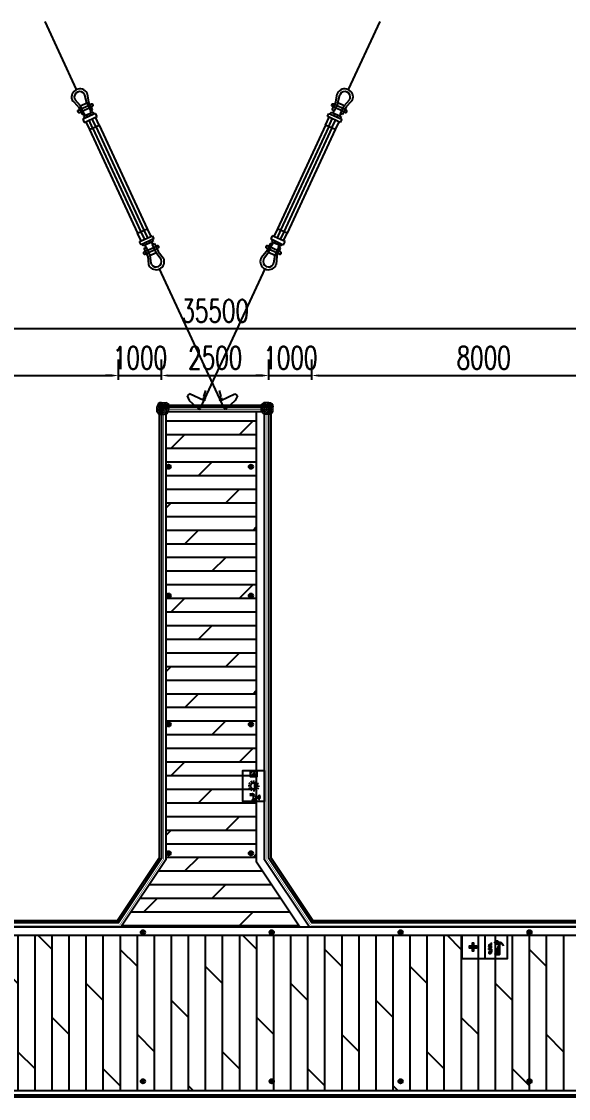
# Model space of a CAD drawing. Extents: x -18540 to 926017, y -610001 to -56924.
# Drawn here: x 59793 to 72523, y -229715 to -204642 of the extents above; entities that cross this region are included whole.
import ezdxf

# ---------------------------------------------------------------- set-up
doc = ezdxf.new("R2010")
doc.units = 0
doc.header["$LTSCALE"] = 10
doc.header["$MEASUREMENT"] = 0
doc.linetypes.add('CENTER', pattern=[2, 1.25, -0.25, 0.25, -0.25])
for name, color, linetype in [('AECOM-园建', 2, 'Continuous'), ('W-_ANTICOLLISION防撞措施', 6, 'Continuous'), ('W-ALUMINUM_FRAME铝架', 30, 'Continuous'), ('W-FLOAT_BOWL浮筒', 253, 'Continuous'), ('W-PLASTIC_RAILINGS塑木栏杆', 6, 'Continuous'), ('W-STEEL_FRAME钢架', 3, 'Continuous'), ('W-WOOD_FLOOR木地板', 30, 'Continuous')]:
    doc.layers.add(name, color=color, linetype=linetype)
doc.layers.add('护舷', color=40, linetype='Continuous', lineweight=15)
doc.layers.add('护角', color=8, linetype='Continuous', lineweight=9)
doc.styles.add('STANDARD_T3', font='simplex.shx', dxfattribs={"width": 0.7, "bigfont": 'gbcbig.shx'})
doc.dimstyles.new('W&&150', dxfattribs={"dimtxt": 525, "dimasz": 150, "dimexe": 375, "dimexo": 450, "dimgap": 150, "dimtad": 1, "dimdec": 0, "dimzin": 0, "dimdsep": 46, "dimtxsty": 'STANDARD_T3', "dimcen": 0.09, "dimclrd": 1, "dimclre": 1, "dimclrt": 7, "dimazin": 2, "dimtfac": 1, "dimtdec": 0, "dimtix": 1, "dimtmove": 2, "dimatfit": 3, "dimfxl": 100, "dimtolj": 1, "dimtzin": 0, "dimarcsym": 0})

# ---------------------------------------------------------------- blocks, each defined once
blk = doc.blocks.new('*D1102')
at = {"layer": 'Defpoints', "color": 0, "transparency": 16777216}
for p in [(46550, -229628), (82050, -229628), (82050, -231420)]:
    blk.add_point(p, dxfattribs=at)
at = {"layer": 'W-FLOAT_BOWL浮筒', "color": 1, "lineweight": -2, "transparency": 16777216}
for p, q in [((46550, -231320), (46550, -231795)), ((46700, -231420), (81900, -231420)), ((82050, -231320), (82050, -231795))]:
    blk.add_line(p, q, dxfattribs=at)
at = {"layer": 'W-FLOAT_BOWL浮筒', "color": 1, "transparency": 16777216}
for points in [[(46700, -231395), (46700, -231445), (46550, -231420)], [(81900, -231395), (81900, -231445), (82050, -231420)]]:
    blk.add_solid(points, dxfattribs=at)
at = {"layer": 'W-FLOAT_BOWL浮筒', "color": 7, "transparency": 16777216, "insert": (64300, -231008), "char_height": 525, "attachment_point": 5, "style": 'STANDARD_T3'}
blk.add_mtext('\\A1;35500', dxfattribs=at)
blk = doc.blocks.new('*D1094')
at = {"layer": 'Defpoints', "color": 0, "transparency": 16777216}
for p in [(62050, -212884), (54050, -213929), (62050, -225628)]:
    blk.add_point(p, dxfattribs=at)
at = {"layer": 'W-FLOAT_BOWL浮筒', "color": 1, "lineweight": -2, "transparency": 16777216}
for p, q in [((54050, -212984), (54050, -212509)), ((62050, -212984), (62050, -212509)), ((54200, -212884), (61900, -212884))]:
    blk.add_line(p, q, dxfattribs=at)
at = {"layer": 'W-FLOAT_BOWL浮筒', "color": 1, "transparency": 16777216}
for points in [[(54200, -212859), (54200, -212909), (54050, -212884)], [(61900, -212859), (61900, -212909), (62050, -212884)]]:
    blk.add_solid(points, dxfattribs=at)
at = {"layer": 'W-FLOAT_BOWL浮筒', "color": 7, "transparency": 16777216, "insert": (58050, -212472), "char_height": 525, "attachment_point": 5, "style": 'STANDARD_T3'}
blk.add_mtext('\\A1;8000', dxfattribs=at)
blk = doc.blocks.new('*D1103')
at = {"layer": 'Defpoints', "color": 0, "transparency": 16777216}
for p in [(65550, -212884), (63050, -213628), (65550, -213628)]:
    blk.add_point(p, dxfattribs=at)
at = {"layer": 'W-FLOAT_BOWL浮筒', "color": 1, "lineweight": -2, "transparency": 16777216}
for p, q in [((63050, -212984), (63050, -212509)), ((65550, -212984), (65550, -212509)), ((63200, -212884), (65400, -212884))]:
    blk.add_line(p, q, dxfattribs=at)
at = {"layer": 'W-FLOAT_BOWL浮筒', "color": 1, "transparency": 16777216}
for points in [[(63200, -212859), (63200, -212909), (63050, -212884)], [(65400, -212859), (65400, -212909), (65550, -212884)]]:
    blk.add_solid(points, dxfattribs=at)
at = {"layer": 'W-FLOAT_BOWL浮筒', "color": 7, "transparency": 16777216, "insert": (64300, -212472), "char_height": 525, "attachment_point": 5, "style": 'STANDARD_T3'}
blk.add_mtext('\\A1;2500', dxfattribs=at)
blk = doc.blocks.new('A$C6f7a73f6')
blk.add_hatch(color=3).paths.add_polyline_path([(485, 384), (635, 384, 1)])
at = {"color": 5}
for p, q in [((228, 434), (240, 434)), ((228, 408), (240, 408)), ((228, 363), (240, 363)), ((228, 337), (240, 337)), ((293, 399), (305, 399)), ((293, 372), (305, 372))]:
    blk.add_line(p, q, dxfattribs=at)
at = {"color": 0, "linetype": 'ByBlock'}
blk.add_lwpolyline([(200, 634), (920, 634), (920, 134), (200, 134)], close=True, dxfattribs=at)
at = {"color": 6}
for points in [[(561, 480), (560, 516)], [(466, 384), (430, 386)], [(477, 338), (446, 320)], [(478, 432), (450, 450)], [(512, 466), (494, 496)], [(514, 304), (496, 272)], [(559, 288), (560, 256)], [(606, 468), (624, 496)], [(608, 302), (626, 272)], [(642, 336), (674, 318)], [(643, 430), (674, 448)], [(654, 384), (690, 386)]]:
    blk.add_lwpolyline(points, dxfattribs=at)
at = {"color": 7, "true_color": 0xffffff}
for points in [[(778, 503), (777, 511), (817, 525)], [(778, 503), (871, 504), (875, 512), (834, 522)], [(817, 529), (814, 505)], [(839, 502), (833, 530), (817, 529)], [(835, 502), (836, 486)], [(779, 406), (755, 384), (744, 359), (741, 347)], [(777, 349), (741, 347)], [(741, 335), (741, 339), (741, 347)], [(742, 319), (742, 323), (742, 331)], [(743, 302), (743, 307), (742, 315)], [(744, 290), (743, 294), (747, 299)], [(744, 290), (743, 298)], [(746, 335), (745, 339), (745, 347)], [(746, 319), (746, 323), (746, 331)], [(747, 303), (747, 307), (747, 315)], [(748, 290), (749, 347)], [(750, 335), (749, 339), (749, 347)], [(750, 319), (750, 323), (750, 331)], [(751, 303), (751, 307), (751, 315)], [(752, 291), (751, 299)], [(752, 291), (752, 295), (755, 299)], [(754, 335), (753, 339), (753, 348)], [(754, 319), (754, 323), (754, 331)], [(755, 303), (755, 307), (755, 315)], [(756, 291), (757, 348)], [(758, 340), (757, 344), (757, 348)], [(759, 319), (758, 323), (758, 336)], [(759, 303), (759, 307), (759, 315)], [(760, 291), (760, 299)], [(760, 291), (760, 299)], [(762, 340), (761, 344), (761, 348)], [(762, 324), (762, 328), (762, 336)], [(763, 303), (763, 308), (763, 320)], [(764, 291), (765, 348)], [(766, 340), (765, 344), (765, 348)], [(766, 324), (766, 328), (766, 336)], [(767, 308), (767, 312), (767, 320)], [(768, 291), (768, 296), (767, 304)], [(768, 291), (768, 296), (768, 300), (771, 304)], [(770, 340), (769, 344), (769, 348)], [(770, 324), (770, 328), (770, 336)], [(771, 308), (771, 312), (771, 320)], [(772, 292), (773, 349)], [(774, 340), (774, 345), (773, 349)], [(775, 324), (774, 328), (774, 336)], [(775, 308), (775, 312), (775, 320)], [(776, 292), (776, 296), (776, 304)], [(792, 374), (780, 369), (777, 357)], [(777, 357), (777, 349)], [(779, 406), (794, 419), (797, 435)], [(792, 374), (825, 367), (861, 373)], [(846, 441), (805, 439), (797, 435)], [(797, 435), (854, 438)], [(798, 431), (854, 434)], [(817, 440), (817, 456), (805, 456)], [(805, 439), (805, 456)], [(812, 468), (809, 456)], [(809, 456), (841, 457)], [(815, 489), (811, 484), (812, 476)], [(812, 476), (840, 478)], [(812, 468), (840, 470), (841, 457)], [(815, 489), (836, 486), (840, 482)], [(816, 468), (816, 477)], [(837, 453), (817, 456)], [(819, 501), (819, 489)], [(819, 489), (820, 477)], [(832, 485), (832, 477)], [(836, 469), (836, 478)], [(845, 454), (841, 457), (837, 453)], [(837, 453), (838, 441)], [(840, 478), (840, 482)], [(846, 441), (845, 454)], [(846, 441), (854, 438)], [(855, 418), (854, 438)], [(855, 418), (860, 406), (872, 402)], [(878, 358), (874, 370), (861, 373)], [(872, 402), (880, 403)], [(892, 411), (891, 358), (878, 358)], [(881, 394), (882, 374), (878, 358)], [(880, 411), (881, 394)], [(892, 411), (880, 411)], [(881, 394), (893, 395)], [(882, 374), (894, 375)], [(890, 366), (915, 364)], [(892, 403), (913, 404)], [(896, 403), (898, 367)], [(897, 399), (917, 400)], [(898, 371), (918, 368)], [(913, 404), (915, 364)], [(917, 400), (918, 368)]]:
    blk.add_lwpolyline(points, dxfattribs=at)
blk.add_lwpolyline([(200, 459), (350, 459), (350, 309), (200, 309)], close=True)
at = {"color": 5}
for centre, radius in [((311, 385), 31), ((325, 385), 6)]:
    blk.add_circle(centre, radius, dxfattribs=at)
at = {"color": 6}
blk.add_circle((560, 384), 75, dxfattribs=at)
at = {"color": 5}
for centre, start, end in [((234, 434), 0, 180), ((234, 408), 180, 0), ((234, 363), 0, 180), ((234, 337), 180, 0), ((299, 399), 0, 180), ((299, 372), 180, 0)]:
    blk.add_arc(centre, 6, start, end, dxfattribs=at)
blk = doc.blocks.new('A$C9549bc64')
h = blk.add_hatch(color=256)
h.dxf.hatch_style = 1
h.paths.add_polyline_path([(184, 336), (184, 86), (284, 86)])
h = blk.add_hatch(color=256)
h.dxf.hatch_style = 1
edge = h.paths.add_edge_path()
edge.add_arc((480, 392), 108, 196.2965, 205.0439)
edge.add_arc((468, 386), 94.8, 205.0439, 214.3785)
edge.add_arc((433, 362), 52.4, 214.3785, 254.5692)
edge.add_arc((412, 285), 27.9, 18.3701, 74.5692, ccw=False)
edge.add_arc((409, 284), 30.5, -13.9571, 18.3701, ccw=False)
edge.add_arc((424, 281), 15.7, 300.4508, 346.0429, ccw=False)
edge.add_arc((420, 286), 22.4, 267.3708, 300.4508, ccw=False)
edge.add_arc((421, 296), 32, 239.8196, 267.3708, ccw=False)
edge.add_arc((436, 323), 62.7, 222.4174, 239.8196, ccw=False)
edge.add_arc((440, 326), 67.5, 205.6516, 222.4174, ccw=False)
edge.add_arc((464, 337), 94.3, 195.8057, 205.6516, ccw=False)
edge.add_arc((487, 344), 119, 187.03, 195.8057, ccw=False)
edge.add_arc((411, 335), 41.8, 167.9085, 187.03, ccw=False)
edge.add_arc((450, 326), 81.4, 154.2372, 167.9085, ccw=False)
edge = h.paths.add_edge_path()
edge.add_arc((485, 328), 120, 200.7545, 208.5371)
edge.add_arc((430, 299), 57.4, 208.5371, 219.7756)
edge.add_arc((534, 385), 192, 219.7756, 225.0173)
edge.add_arc((472, 323), 105, 225.0173, 232.1063)
edge.add_arc((422, 259), 23.7, 232.1063, 271.1094)
edge.add_arc((423, 219), 16.8, 44.3519, 91.1094, ccw=False)
edge.add_arc((421, 217), 19.2, 22.6325, 44.3519, ccw=False)
edge.add_arc((425, 218), 15.1, -1.9435, 22.6325, ccw=False)
edge.add_arc((430, 218), 10.2, 330.8057, 358.0565, ccw=False)
edge.add_arc((417, 225), 24.9, 313.4434, 330.8057, ccw=False)
edge.add_arc((422, 221), 18.4, 267.3708, 313.4434, ccw=False)
edge.add_arc((422, 238), 35.4, 234.5633, 267.3708, ccw=False)
edge.add_arc((423, 238), 35.7, 222.2933, 234.5633, ccw=False)
edge.add_arc((504, 312), 146, 216.228, 222.2933, ccw=False)
edge.add_arc((446, 269), 73.8, 192.6367, 216.228, ccw=False)
edge.add_arc((459, 272), 86.8, 170.9128, 192.6367, ccw=False)
edge = h.paths.add_edge_path()
edge.add_arc((486, 244), 121, 196.1194, 209.7614)
edge.add_arc((481, 242), 116, 209.7614, 223.6848)
edge.add_arc((436, 198), 53.4, 223.6848, 259.6161)
edge.add_arc((424, 132), 14.3, 6.3261, 79.6161, ccw=False)
edge.add_arc((420, 131), 18.6, -17.8938, 6.3261, ccw=False)
edge.add_arc((421, 131), 17.6, 317.1511, 342.1062, ccw=False)
edge.add_arc((418, 133), 20.8, 291.8893, 317.1511, ccw=False)
edge.add_arc((411, 151), 40.2, 273.7787, 291.8893, ccw=False)
edge.add_arc((411, 151), 40, 248.9125, 273.7787, ccw=False)
edge.add_arc((412, 153), 42.5, 224.8175, 248.9125, ccw=False)
edge.add_arc((407, 148), 35.5, 208.2935, 224.8175, ccw=False)
edge.add_arc((515, 206), 158, 200.4817, 208.2935, ccw=False)
edge.add_arc((433, 176), 70.6, 177.3708, 200.4817, ccw=False)
edge.add_arc((454, 175), 91.3, 157.0783, 177.3708, ccw=False)
h = blk.add_hatch(color=1)
h.dxf.hatch_style = 1
h.paths.add_polyline_path([(780, 285), (780, 355), (820, 355), (820, 285), (890, 285), (890, 245), (820, 245), (820, 175), (780, 175), (780, 245), (710, 245), (710, 285)])
for p, q in [((0, 530), (1061, 530)), ((530, 530), (530, 0))]:
    blk.add_line(p, q)
for points in [[(0, 530), (1063, 530), (1063, 0), (0, 0)], [(184, 336), (284, 336), (284, 86), (184, 86)], [(217, 401), (252, 401), (252, 336), (217, 336)]]:
    blk.add_lwpolyline(points, close=True)
for points in [[(217, 380), (171, 380), (171, 360), (217, 360)], [(184, 336), (184, 86), (284, 86), (184, 336)], [(252, 360), (291, 360), (291, 380), (252, 380)], [(369, 210), (369, 210)]]:
    blk.add_lwpolyline(points)
for points in [[(376, 362, 0.038186), (382, 346, 0.040752), (390, 333, 0.177185), (419, 312, -0.250251), (438, 294, -0.141997), (439, 277, -0.201599), (432, 267, -0.14535), (419, 264, -0.120797), (405, 268, -0.076078), (390, 280, -0.073285), (379, 297, -0.042987), (373, 312, -0.03831), (370, 329, -0.083628), (370, 343, -0.059723), (376, 362)], [(373, 286, 0.033971), (380, 271, 0.049077), (386, 262, 0.022875), (398, 249, 0.030941), (408, 240, 0.171845), (423, 235, -0.206897), (435, 230, -0.095053), (439, 224, -0.107646), (440, 218, -0.119467), (439, 213, -0.075903), (434, 207, -0.203782), (421, 202, -0.144135), (402, 209, -0.05359), (396, 214, -0.026471), (386, 226, -0.103302), (374, 253, -0.095073), (373, 286)]]:
    blk.add_lwpolyline(points, format="xyb", close=True)
at = {"color": 1}
blk.add_lwpolyline([(780, 285), (780, 355), (820, 355), (820, 285), (890, 285), (890, 245), (820, 245), (820, 175), (780, 175), (780, 245), (710, 245), (710, 285)], close=True, dxfattribs=at)
blk.add_lwpolyline([(369, 210, 0.059595), (381, 184, 0.060827), (397, 161, 0.158077), (426, 146, -0.331154), (438, 133, -0.106074), (437, 125, -0.10932), (433, 119, -0.110674), (426, 114, -0.079187), (414, 111, -0.108927), (397, 114, -0.105524), (382, 123, -0.072225), (376, 131, -0.034099), (367, 151, -0.101184), (362, 179, -0.088775), (369, 210)], format="xyb")
for centre, radius, start, end in [((206, 276), 110, 108.7959, 170.8595), ((203, 251), 113, 106.3658, 158.3757)]:
    blk.add_arc(centre, radius, start, end)
blk = doc.blocks.new('*D1106')
at = {"layer": 'Defpoints', "color": 0, "linetype": 'ByBlock', "transparency": 16777216}
for p in [(63050, -212884), (63050, -213628), (62050, -225628)]:
    blk.add_point(p, dxfattribs=at)
at = {"layer": 'W-FLOAT_BOWL浮筒', "color": 1, "linetype": 'ByBlock', "lineweight": -2, "transparency": 16777216}
for p, q in [((62050, -212984), (62050, -212509)), ((63050, -212984), (63050, -212509)), ((61900, -212884), (61750, -212884)), ((62050, -212884), (63050, -212884)), ((63200, -212884), (63350, -212884))]:
    blk.add_line(p, q, dxfattribs=at)
at = {"layer": 'W-FLOAT_BOWL浮筒', "color": 1, "linetype": 'ByBlock', "transparency": 16777216}
for points in [[(61900, -212859), (61900, -212909), (62050, -212884)], [(63200, -212859), (63200, -212909), (63050, -212884)]]:
    blk.add_solid(points, dxfattribs=at)
at = {"layer": 'W-FLOAT_BOWL浮筒', "color": 7, "linetype": 'ByBlock', "transparency": 16777216, "insert": (62550, -212472), "char_height": 525, "attachment_point": 5, "style": 'STANDARD_T3'}
blk.add_mtext('\\A1;1000', dxfattribs=at)
blk = doc.blocks.new('*D1097')
at = {"layer": 'Defpoints', "color": 0, "transparency": 16777216}
for p in [(74550, -212884), (66550, -213929), (74550, -225628)]:
    blk.add_point(p, dxfattribs=at)
at = {"layer": 'W-FLOAT_BOWL浮筒', "color": 1, "lineweight": -2, "transparency": 16777216}
for p, q in [((66550, -212984), (66550, -212509)), ((74550, -212984), (74550, -212509)), ((66700, -212884), (74400, -212884))]:
    blk.add_line(p, q, dxfattribs=at)
at = {"layer": 'W-FLOAT_BOWL浮筒', "color": 1, "transparency": 16777216}
for points in [[(66700, -212859), (66700, -212909), (66550, -212884)], [(74400, -212859), (74400, -212909), (74550, -212884)]]:
    blk.add_solid(points, dxfattribs=at)
at = {"layer": 'W-FLOAT_BOWL浮筒', "color": 7, "transparency": 16777216, "insert": (70550, -212472), "char_height": 525, "attachment_point": 5, "style": 'STANDARD_T3'}
blk.add_mtext('\\A1;8000', dxfattribs=at)
blk = doc.blocks.new('*D1098')
at = {"layer": 'Defpoints', "color": 0, "linetype": 'ByBlock', "transparency": 16777216}
for p in [(66550, -212884), (65550, -213628), (66550, -225628)]:
    blk.add_point(p, dxfattribs=at)
at = {"layer": 'W-FLOAT_BOWL浮筒', "color": 1, "linetype": 'ByBlock', "lineweight": -2, "transparency": 16777216}
for p, q in [((65550, -212984), (65550, -212509)), ((66550, -212984), (66550, -212509)), ((65400, -212884), (65250, -212884)), ((65550, -212884), (66550, -212884)), ((66700, -212884), (66850, -212884))]:
    blk.add_line(p, q, dxfattribs=at)
at = {"layer": 'W-FLOAT_BOWL浮筒', "color": 1, "linetype": 'ByBlock', "transparency": 16777216}
for points in [[(65400, -212859), (65400, -212909), (65550, -212884)], [(66700, -212859), (66700, -212909), (66550, -212884)]]:
    blk.add_solid(points, dxfattribs=at)
at = {"layer": 'W-FLOAT_BOWL浮筒', "color": 7, "linetype": 'ByBlock', "transparency": 16777216, "insert": (66050, -212472), "char_height": 525, "attachment_point": 5, "style": 'STANDARD_T3'}
blk.add_mtext('\\A1;1000', dxfattribs=at)
blk = doc.blocks.new('dimaideng')
for p, q in [((564094, -312860), (564168, -312927)), ((564165, -312857), (564096, -312930))]:
    blk.add_line(p, q)
blk.add_circle((564131, -312893), 50)
blk = doc.blocks.new('*U1379')
at = {"layer": 'W-_ANTICOLLISION防撞措施', "color": 0, "linetype": 'ByBlock'}
for p in [(-1733872, -2513095), (-1733872, -2516565)]:
    blk.add_blockref('dimaideng', p, dxfattribs=at)
blk = doc.blocks.new('*U1380')
at = {"layer": 'W-_ANTICOLLISION防撞措施', "color": 0, "linetype": 'ByBlock', "lineweight": -2, "transparency": 16777216}
for p in [(15000, 0), (18000, 0), (21000, 0), (24000, 0)]:
    blk.add_blockref('*U1379', p, dxfattribs=at)
blk = doc.blocks.new('*U1383')
at = {"layer": 'W-_ANTICOLLISION防撞措施', "color": 0, "linetype": 'ByBlock'}
for p in [(-1734830, -2514830), (-1732915, -2514830)]:
    blk.add_blockref('dimaideng', p, dxfattribs=at)
blk = doc.blocks.new('*U1384')
at = {"layer": 'W-_ANTICOLLISION防撞措施', "color": 0, "linetype": 'ByBlock', "lineweight": -2, "transparency": 16777216}
for p in [(0, 9000), (0, 6000), (0, 3000), (0, 0)]:
    blk.add_blockref('*U1383', p, dxfattribs=at)
blk = doc.blocks.new('护角')
at = {"layer": '护角', "linetype": 'Continuous', "lineweight": 0}
h = blk.add_hatch(dxfattribs=at)
h.set_pattern_fill('ANGLE', color=40, scale=5, angle=45)
h.set_pattern_definition([(45, (0, 0), (-24.6957, 24.6957), [25.4, -9.525]), (135, (0, 0), (-24.6957, -24.6957), [25.4, -9.525])])
h.paths.add_polyline_path([(229, 177, 0.414214), (177, 229), (0, 229), (0, 100, 0.414214), (100, 0), (229, 0)])
h.paths.add_polyline_path([(177, 280), (67, 280), (0, 229), (177, 229)])
h.paths.add_polyline_path([(177, 280), (177, 229, -0.414214), (229, 177), (280, 177, 0.414214)])
h.paths.add_polyline_path([(280, 177), (229, 177), (229, 0), (280, 65)])
at = {"layer": '护角', "color": 40, "linetype": 'Continuous', "lineweight": 0}
for p, q in [((0, 229), (67, 280)), ((67, 280), (177, 280)), ((177, 229), (177, 280)), ((0, 229), (0, 100)), ((177, 229), (0, 229)), ((100, 0), (229, 0)), ((229, 177), (229, 0)), ((229, 177), (280, 177)), ((229, 0), (280, 65)), ((280, 177), (280, 65))]:
    blk.add_line(p, q, dxfattribs=at)
at = {"layer": '护角', "color": 1, "linetype": 'CENTER', "ltscale": 0.2}
for p, q in [((224, 229), (235, 229)), ((229, 224), (229, 235))]:
    blk.add_line(p, q, dxfattribs=at)
at = {"layer": '护角', "color": 40, "linetype": 'Continuous', "lineweight": 0}
for centre, radius, start, end in [((177, 177), 103, 0, 90), ((100, 100), 100, 180, 270), ((177, 177), 52.2, 0, 90)]:
    blk.add_arc(centre, radius, start, end, dxfattribs=at)
blk = doc.blocks.new('A$Cfe1adb12')
at = {"layer": '护舷', "rotation": 320.3357902113834}
blk.add_blockref('护角', (0, 179), dxfattribs=at)
blk = doc.blocks.new('*D2574')
at = {"layer": 'Defpoints', "color": 0, "linetype": 'ByBlock', "transparency": 16777216}
for p in [(82050, -211791), (46550, -212509), (82050, -212509)]:
    blk.add_point(p, dxfattribs=at)
at = {"layer": 'W-FLOAT_BOWL浮筒', "color": 1, "linetype": 'ByBlock', "lineweight": -2, "transparency": 16777216}
for p, q in [((46550, -211891), (46550, -211416)), ((82050, -211891), (82050, -211416)), ((46700, -211791), (81900, -211791))]:
    blk.add_line(p, q, dxfattribs=at)
at = {"layer": 'W-FLOAT_BOWL浮筒', "color": 1, "linetype": 'ByBlock', "transparency": 16777216}
for points in [[(46700, -211766), (46700, -211816), (46550, -211791)], [(81900, -211766), (81900, -211816), (82050, -211791)]]:
    blk.add_solid(points, dxfattribs=at)
at = {"layer": 'W-FLOAT_BOWL浮筒', "color": 7, "linetype": 'ByBlock', "transparency": 16777216, "insert": (64300, -211379), "char_height": 525, "attachment_point": 5, "style": 'STANDARD_T3'}
blk.add_mtext('\\A1;35500', dxfattribs=at)

msp = doc.modelspace()

# ---------------------------------------------------------------- hatches: boundary and pattern name
at = {"layer": 'W-WOOD_FLOOR木地板'}
h = msp.add_hatch(dxfattribs=at)
h.set_pattern_fill('DOLMIT', color=256, scale=400)
h.set_pattern_definition([(0, (-1652793.7, -2790428.28), (0, 317.496824), []), (45, (-1652793.7, -2790428.3), (-634.99321, 634.99321), [449.0085, -898.016])])
h.paths.add_polyline_path([(65265, -213727.9), (63150, -213727.9), (63150, -224158.2), (62103.6, -225727.9), (66274.2, -225727.9), (65265, -224214.2)])
h = msp.add_hatch(dxfattribs=at)
h.set_pattern_fill('DOLMIT', color=256, scale=500, angle=90)
h.set_pattern_definition([(90, (-1639293.7, -2790428.3), (-396.87103, 2e-14), []), (135, (-1639293.7, -2790428.3), (-793.7415, -793.7415), [561.26063, -1122.52])])
h.paths.add_polyline_path([(81950, -225912.9), (46650, -225912.9), (46650, -229527.9), (81950, -229527.9)])

# ---------------------------------------------------------------- linework, layer by layer
at = {"layer": 'AECOM-园建'}
for p, q in [((60333.9, -204642.3), (61067.7, -206226.8)), ((68131.7, -204642.3), (67397.8, -206226.8)), ((61272.5, -206839), (61234.8, -206856.4)), ((61249, -206789.5), (61272.5, -206839)), ((61479.3, -206797.4), (61255.5, -206901)), ((61421.1, -206770.1), (61272.5, -206839)), ((61421.1, -206770.1), (61398.1, -206720.2)), ((61458.7, -206752.8), (61421.1, -206770.1)), ((61479.3, -206797.4), (61458.7, -206752.8)), ((61516.8, -206780.1), (61479.3, -206797.4)), ((61551.2, -206854.6), (61516.8, -206780.1)), ((66914.4, -206854.6), (66948.8, -206780.1)), ((66948.8, -206780.1), (66986.3, -206797.4)), ((66986.3, -206797.4), (67006.8, -206752.8)), ((66986.3, -206797.4), (67210.1, -206901)), ((67006.8, -206752.8), (67044.4, -206770.1)), ((67044.4, -206770.1), (67067.4, -206720.2)), ((67044.4, -206770.1), (67193.1, -206839)), ((67216.6, -206789.5), (67193.1, -206839)), ((67193.1, -206839), (67230.8, -206856.4)), ((61255.6, -206901.3), (61218.5, -206918.4)), ((61218.5, -206918.4), (61252.9, -206992.8)), ((61234.8, -206856.4), (61255.6, -206901.3)), ((61252.9, -206992.8), (61290.1, -206975.6)), ((61290.1, -206975.6), (61513.7, -206871.6)), ((61290.1, -206975.6), (61373.1, -207154.5)), ((61373.1, -207154.5), (61597.3, -207051.3)), ((61513.8, -206871.8), (61551.2, -206854.6)), ((61597.3, -207051.3), (61513.8, -206871.8)), ((61522.8, -207085.6), (62642.6, -209501.3)), ((61597.3, -207051.3), (62717.4, -209466.9)), ((66868.2, -207051.3), (65748.2, -209466.9)), ((66942.8, -207085.6), (65822.9, -209501.3)), ((66868.2, -207051.3), (66951.7, -206871.8)), ((67092.4, -207154.5), (66868.2, -207051.3)), ((66951.7, -206871.8), (66914.4, -206854.6)), ((67175.5, -206975.6), (66951.9, -206871.6)), ((67175.5, -206975.6), (67092.4, -207154.5)), ((67212.6, -206992.8), (67175.5, -206975.6)), ((67230.8, -206856.4), (67210, -206901.3)), ((67210, -206901.3), (67247.1, -206918.4)), ((67247.1, -206918.4), (67212.6, -206992.8)), ((61373.1, -207154.5), (62493.2, -209570)), ((61448, -207120), (62567.9, -209535.6)), ((67017.6, -207120), (65897.7, -209535.6)), ((67092.4, -207154.5), (65972.4, -209570)), ((62493.2, -209570), (62716.7, -209465.5)), ((62576.1, -209748.9), (62493.2, -209570)), ((62716.7, -209465.5), (62799.8, -209645.2)), ((65748.8, -209465.5), (65665.8, -209645.2)), ((65972.4, -209570), (65748.8, -209465.5)), ((65889.5, -209748.9), (65972.4, -209570)), ((62538.9, -209766.2), (62576.1, -209748.9)), ((62573.4, -209840.5), (62538.9, -209766.2)), ((62610.5, -209823.3), (62573.4, -209840.5)), ((62576.1, -209748.9), (62799.9, -209645.5)), ((62631.3, -209868.1), (62610.5, -209823.3)), ((62834.3, -209719.7), (62610.6, -209823.6)), ((62668.9, -209850.6), (62631.3, -209868.1)), ((62817.6, -209781.7), (62668.9, -209850.6)), ((62691.6, -209900.5), (62668.9, -209850.6)), ((62799.8, -209645.2), (62837, -209627.8)), ((62855.1, -209764.2), (62817.6, -209781.7)), ((62817.6, -209781.7), (62840.8, -209831.5)), ((62871.8, -209702.2), (62834.3, -209719.7)), ((62834.3, -209719.7), (62855.1, -209764.2)), ((62837, -209627.8), (62871.8, -209702.2)), ((65628.5, -209627.8), (65593.8, -209702.2)), ((65593.8, -209702.2), (65631.2, -209719.7)), ((65631.2, -209719.7), (65610.5, -209764.2)), ((65610.5, -209764.2), (65648, -209781.7)), ((65648, -209781.7), (65624.7, -209831.5)), ((65665.8, -209645.2), (65628.5, -209627.8)), ((65631.2, -209719.7), (65855, -209823.6)), ((65648, -209781.7), (65796.6, -209850.6)), ((65889.5, -209748.9), (65665.7, -209645.5)), ((65774, -209900.5), (65796.6, -209850.6)), ((65796.6, -209850.6), (65834.3, -209868.1)), ((65834.3, -209868.1), (65855.1, -209823.3)), ((65855.1, -209823.3), (65892.2, -209840.5)), ((65926.7, -209766.2), (65889.5, -209748.9)), ((65892.2, -209840.5), (65926.7, -209766.2)), ((62646.7, -209921.4), (62691.6, -209900.5)), ((62732.4, -210106.1), (62646.7, -209921.4)), ((65733.1, -210106.1), (65818.9, -209921.4)), ((65818.9, -209921.4), (65774, -209900.5)), ((64506.5, -213647.2), (63003.8, -210402.5)), ((63959, -213647.2), (65461.8, -210402.5)), ((63705, -213307), (63644.2, -213359.1)), ((63644.2, -213359.1), (63697, -213461.8)), ((64036.2, -213464.3), (63705, -213307)), ((64074.8, -213228.8), (64031.9, -213375.3)), ((64390.7, -213228.8), (64433.7, -213375.3)), ((64429.4, -213464.3), (64760.6, -213307)), ((64760.6, -213307), (64821.4, -213359.1)), ((64821.4, -213359.1), (64768.5, -213461.8)), ((63697, -213461.8), (63919.1, -213667.2)), ((64002.8, -213424), (64004.9, -213416.5)), ((64032.8, -213448.6), (64002.8, -213424)), ((64004.9, -213416.5), (64039.5, -213427.5)), ((64031.9, -213375.3), (64061.4, -213409.7)), ((64066.6, -213434.5), (64032.8, -213448.6)), ((64054.3, -213464.1), (64036.2, -213464.3)), ((64039.5, -213427.5), (64064.2, -213446.8)), ((64064.2, -213446.8), (64054.3, -213464.1)), ((64061.4, -213409.7), (64066.6, -213434.5)), ((64404.2, -213409.7), (64399, -213434.5)), ((64399, -213434.5), (64432.8, -213448.6)), ((64426.1, -213427.5), (64401.4, -213446.8)), ((64401.4, -213446.8), (64411.3, -213464.1)), ((64433.7, -213375.3), (64404.2, -213409.7)), ((64411.3, -213464.1), (64429.4, -213464.3)), ((64460.7, -213416.5), (64426.1, -213427.5)), ((64432.8, -213448.6), (64462.7, -213424)), ((64462.7, -213424), (64460.7, -213416.5)), ((64768.5, -213461.8), (64546.5, -213667.2)), ((63919.1, -213667.2), (63959, -213647.2)), ((64546.5, -213667.2), (64506.5, -213647.2))]:
    msp.add_line(p, q, dxfattribs=at)
at = {"layer": 'AECOM-园建', "color": 7}
for p, q in [((61357.5, -206516.2), (61324.2, -206329.3)), ((67108.1, -206516.2), (67141.3, -206329.3)), ((61118.5, -206625.5), (60983.1, -206490.6)), ((61161.8, -206601.2), (61039.6, -206463.1)), ((61249, -206789.5), (61161.8, -206601.2)), ((61310.8, -206532.8), (61266.3, -206354.2)), ((61310.6, -206532.3), (61398, -206720.9)), ((61442.7, -206700.1), (61357.5, -206516.2)), ((67022.9, -206700.1), (67108.1, -206516.2)), ((67155, -206532.3), (67067.6, -206720.9)), ((67154.8, -206532.8), (67199.3, -206354.2)), ((67216.6, -206789.5), (67303.8, -206601.2)), ((67303.8, -206601.2), (67426, -206463.1)), ((67347, -206625.5), (67482.4, -206490.6)), ((61118.5, -206625.5), (61204.1, -206810.3)), ((61204.1, -206810.3), (61249, -206789.5)), ((61398, -206720.9), (61442.7, -206700.1)), ((67067.6, -206720.9), (67022.9, -206700.1)), ((67261.5, -206810.3), (67216.6, -206789.5)), ((67347, -206625.5), (67261.5, -206810.3)), ((62840.2, -209831.2), (62884.9, -209810.4)), ((62927.7, -210019.7), (62840.2, -209831.2)), ((62884.9, -209810.4), (62970.2, -209994.3)), ((65580.7, -209810.4), (65495.3, -209994.3)), ((65537.9, -210019.7), (65625.4, -209831.2)), ((65625.4, -209831.2), (65580.7, -209810.4)), ((62691.6, -209900.5), (62778.9, -210088.7)), ((62732.4, -210106.1), (62747.9, -210296.6)), ((62778.9, -210088.7), (62805.4, -210271.3)), ((62927.3, -210019.2), (63035, -210168.6)), ((62970.2, -209994.3), (63091.4, -210140.4)), ((65495.3, -209994.3), (65374.2, -210140.4)), ((65538.2, -210019.2), (65430.6, -210168.6)), ((65686.6, -210088.7), (65660.2, -210271.3)), ((65774, -209900.5), (65686.6, -210088.7)), ((65733.1, -210106.1), (65717.7, -210296.6))]:
    msp.add_line(p, q, dxfattribs=at)
at = {"layer": 'AECOM-园建', "color": 6}
for p, q in [((61111.5, -206706.6), (61413, -206567)), ((67354, -206706.6), (67052.5, -206567)), ((61141, -206757.7), (61446.5, -206614.9)), ((67324.6, -206757.7), (67019.1, -206614.9)), ((62646, -210003.6), (62952.4, -209862.6)), ((62666, -210059), (62967.4, -209919.1)), ((65799.6, -210059), (65498.2, -209919.1)), ((65819.5, -210003.6), (65513.2, -209862.6))]:
    msp.add_line(p, q, dxfattribs=at)
at = {"layer": 'AECOM-园建', "color": 4}
for p, q in [((61161.8, -206601.2), (61310.6, -206532.3)), ((67303.8, -206601.2), (67155, -206532.3)), ((61309.7, -206821.7), (61330.4, -206866.3)), ((61384.4, -206787.1), (61405, -206831.7)), ((67081.2, -206787.1), (67060.5, -206831.7)), ((67155.8, -206821.7), (67135.2, -206866.3)), ((61448, -207120), (61365, -206940.8)), ((61522.8, -207085.6), (61439.6, -206906.1)), ((66942.8, -207085.6), (67026, -206906.1)), ((67017.6, -207120), (67100.6, -206940.8)), ((62567.7, -209535.2), (62650.9, -209714.3)), ((62642.6, -209501.3), (62725.4, -209679.9)), ((65822.9, -209501.3), (65740.2, -209679.9)), ((65897.9, -209535.2), (65814.7, -209714.3)), ((62706.2, -209833.4), (62685.5, -209788.8)), ((62780.8, -209798.8), (62760.1, -209754.1)), ((65684.8, -209798.8), (65705.4, -209754.1)), ((65759.4, -209833.4), (65780.1, -209788.8)), ((62778.9, -210088.7), (62927.7, -210019.7)), ((65686.6, -210088.7), (65537.9, -210019.7))]:
    msp.add_line(p, q, dxfattribs=at)
at = {"layer": 'AECOM-园建', "color": 7}
for centre, radius, start, end in [((61148.4, -206401), 192, 28.19299, 200.23245), ((61148.4, -206401), 128, 29.37851, 197.86824), ((61204.2, -206369.6), 64, 13.97629, 29.37851), ((61261.2, -206340.5), 64, 10.09241, 28.19299), ((67204.3, -206340.5), 64, 151.80701, 169.90759), ((67317.2, -206401), 192, 339.76755, 151.80701), ((67261.4, -206369.6), 64, 150.62149, 166.02371), ((67317.2, -206401), 128, 342.13176, 150.62149), ((61028.3, -206445.3), 64, 200.23245, 225.10725), ((61087.5, -206420.7), 64, 197.86824, 221.50455), ((67378.1, -206420.7), 64, 318.49545, 342.13176), ((67437.3, -206445.3), 64, 314.89275, 339.76755), ((62811.7, -210291.4), 64, 184.64598, 209.52078), ((62923.1, -210228.3), 192, 209.52078, 21.56024), ((62868.7, -210262.1), 64, 188.24867, 211.88499), ((62923.1, -210228.3), 128, 211.88499, 20.37471), ((62983.1, -210206), 64, 20.37471, 35.77694), ((63042.1, -210181.3), 64, 21.56024, 39.66082), ((65542.5, -210228.3), 192, 158.43976, 330.47922), ((65423.4, -210181.3), 64, 140.33918, 158.43976), ((65542.5, -210228.3), 128, 159.62529, 328.11501), ((65482.5, -210206), 64, 144.22306, 159.62529), ((65596.8, -210262.1), 64, 328.11501, 351.75133), ((65653.9, -210291.4), 64, 330.47922, 355.35402)]:
    msp.add_arc(centre, radius, start, end, dxfattribs=at)
at = {"layer": 'AECOM-园建', "color": 6}
for centre, radius, start, end in [((61429.5, -206591.1), 29.3, 305.46612, 125.22233), ((67036.1, -206591.1), 29.3, 54.77767, 234.53388), ((61126.2, -206732.2), 29.5, 119.97776, 299.97776), ((67339.3, -206732.2), 29.5, 240.02224, 60.02224), ((62959.6, -209890.9), 29.3, 284.5309, 104.28711), ((65506, -209890.9), 29.3, 75.71289, 255.4691), ((62656, -210031.3), 29.5, 109.77547, 289.77547), ((65809.6, -210031.3), 29.5, 250.22453, 70.22453)]:
    msp.add_arc(centre, radius, start, end, dxfattribs=at)
at = {"layer": 'W-_ANTICOLLISION防撞措施', "color": 5, "const_width": 50}
msp.add_lwpolyline([(53100, -213577.9), (50500, -213577.9), (50500, -224112.8), (49523.3, -225577.9), (46500, -225577.9), (46500, -229677.9), (82100, -229677.9), (82100, -225577.9), (79076.8, -225577.9), (78100, -224112.8), (78100, -213577.9), (75500, -213577.9), (75500, -224112.8), (74523.3, -225577.9), (66576.8, -225577.9), (65600, -224112.8), (65600, -213577.9), (63000, -213577.9), (63000, -224112.8), (62023.3, -225577.9), (54076.8, -225577.9), (53100, -224112.8)], close=True, dxfattribs=at)
at = {"layer": 'W-ALUMINUM_FRAME铝架', "color": 0, "linetype": 'ByBlock'}
for points in [[(66274.2, -225727.9), (65265, -224214.2), (65265, -213727.9)], [(66496.5, -225727.9), (65450, -224158.2), (65450, -213727.9)]]:
    msp.add_lwpolyline(points, dxfattribs=at)
msp.add_lwpolyline([(46650, -225912.9), (81950, -225912.9), (81950, -225727.9), (46650, -225727.9)], close=True, dxfattribs=at)
at = {"layer": 'W-PLASTIC_RAILINGS塑木栏杆', "const_width": 10}
msp.add_lwpolyline([(51725.5, -229577.8), (46600.2, -229577.8), (46600.2, -225678.1), (49576.9, -225678.1), (50600.2, -224143.1), (50600.2, -213678.1), (52999.9, -213678.1), (52999.9, -224143.1), (54023.2, -225678.1), (62076.9, -225678.1), (63100.2, -224143.1), (63100.2, -213678.1), (65499.9, -213678.1), (65499.9, -224143.1), (66523.2, -225678.1), (74576.9, -225678.1), (75600.2, -224143.1), (75600.2, -213678.1), (77999.9, -213678.1), (77999.9, -224143.1), (79023.2, -225678.1), (81999.9, -225678.1), (81999.9, -229577.8), (76875, -229577.8)], dxfattribs=at)
at = {"layer": 'W-STEEL_FRAME钢架'}
for points in [[(53050, -213627.9), (50550, -213627.9), (50550, -224127.9), (49550, -225627.9), (46550, -225627.9), (46550, -229627.9), (82050, -229627.9), (82050, -225627.9), (79050, -225627.9), (78050, -224127.9), (78050, -213627.9), (75550, -213627.9), (75550, -224127.9), (74550, -225627.9), (66550, -225627.9), (65550, -224127.9), (65550, -213627.9), (63050, -213627.9), (63050, -224127.9), (62050, -225627.9), (54050, -225627.9), (53050, -224127.9)], [(52950, -213727.9), (50650, -213727.9), (50650, -224158.2), (49603.6, -225727.9), (46650, -225727.9), (46650, -229527.9), (81950, -229527.9), (81950, -225727.9), (78996.5, -225727.9), (77950, -224158.2), (77950, -213727.9), (75650, -213727.9), (75650, -224158.2), (74603.6, -225727.9), (66496.5, -225727.9), (65450, -224158.2), (65450, -213727.9), (63150, -213727.9), (63150, -224158.2), (62103.6, -225727.9), (53996.5, -225727.9), (52950, -224158.2)]]:
    msp.add_lwpolyline(points, close=True, dxfattribs=at)

# ---------------------------------------------------------------- block references
at = {"rotation": 128.8989538612547}
msp.add_blockref('A$Cfe1adb12', (63362, -213678.1), dxfattribs=at)
at = {"xscale": -1, "rotation": 231.1010461387453}
msp.add_blockref('A$Cfe1adb12', (65234.8, -213678.1), dxfattribs=at)
at = {"layer": 'W-_ANTICOLLISION防撞措施', "color": 0, "linetype": 'ByBlock'}
for name, p in [('*U1384', (1233914.9, 2603715.5)), ('*U1380', (1217357.5, 2600142.3))]:
    msp.add_blockref(name, p, dxfattribs=at)
at = {"layer": 'W-FLOAT_BOWL浮筒', "xscale": -1}
msp.add_blockref('A$C9549bc64', (71103.8, -226453.4), dxfattribs=at)
at = {"layer": 'W-STEEL_FRAME钢架', "rotation": 270}
msp.add_blockref('A$C6f7a73f6', (64813.4, -221879.9), dxfattribs=at)

# ---------------------------------------------------------------- dimensions: what is measured, and where the dimension line sits
at = {"layer": 'W-FLOAT_BOWL浮筒', "color": 0, "linetype": 'ByBlock'}
for base, p1, p2, picture, middle in [((82050, -211791.4), (46550, -212509.3), (82050, -212509.3), '*D2574', (64300, -211378.9)), ((63050, -212884.3), (62050, -225627.9), (63050, -213627.9), '*D1106', (62550, -212471.8)), ((66550, -212884.3), (65550, -213627.9), (66550, -225627.9), '*D1098', (66050, -212471.8))]:
    dim = msp.add_linear_dim(base=base, p1=p1, p2=p2, dimstyle='W&&150', override={"dimfxlon": 1}, dxfattribs=at)
    dim.commit()
    dim.dimension.update_dxf_attribs({"geometry": picture, "text_midpoint": middle})
at = {"layer": 'W-FLOAT_BOWL浮筒'}
for base, p1, p2, picture, middle in [((62050, -212884.3), (54050, -213928.8), (62050, -225627.9), '*D1094', (58050, -212471.8)), ((65550, -212884.3), (63050, -213627.9), (65550, -213627.9), '*D1103', (64300, -212471.8)), ((74550, -212884.3), (66550, -213928.8), (74550, -225627.9), '*D1097', (70550, -212471.8)), ((82050, -231420.3), (46550, -229627.9), (82050, -229627.9), '*D1102', (64300, -231007.8))]:
    dim = msp.add_linear_dim(base=base, p1=p1, p2=p2, dimstyle='W&&150', override={"dimfxlon": 1}, dxfattribs=at)
    dim.commit()
    dim.dimension.update_dxf_attribs({"geometry": picture, "text_midpoint": middle})

doc.saveas('drawing.dxf')
